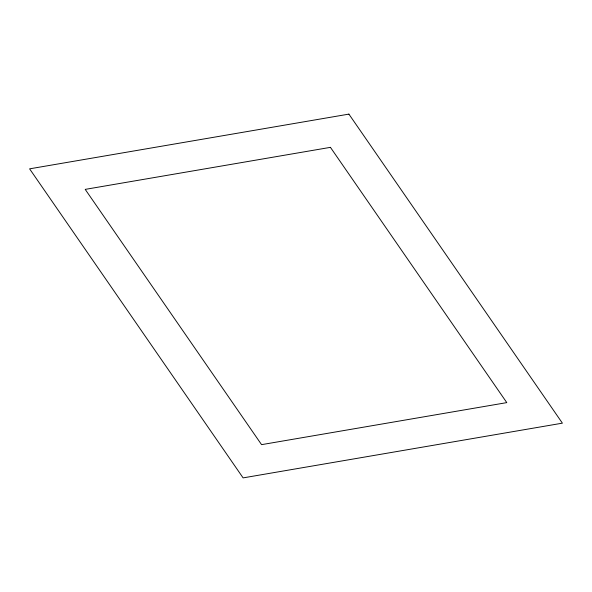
<?xml version="1.0" encoding="UTF-8"?>
<svg xmlns="http://www.w3.org/2000/svg" width="592" height="592" viewBox="0 0 592 592"><rect width="100%" height="100%" fill="white"/><g stroke="black" fill="none" stroke-linecap="round" stroke-linejoin="round"><path stroke-width="0.89" d="M348.895 114.115L29.6 168.838L243.105 477.885L562.4 423.162L348.895 114.115M330.432 147.349L85.211 189.381L261.568 444.651L506.789 402.619L330.432 147.349"/></g></svg>
